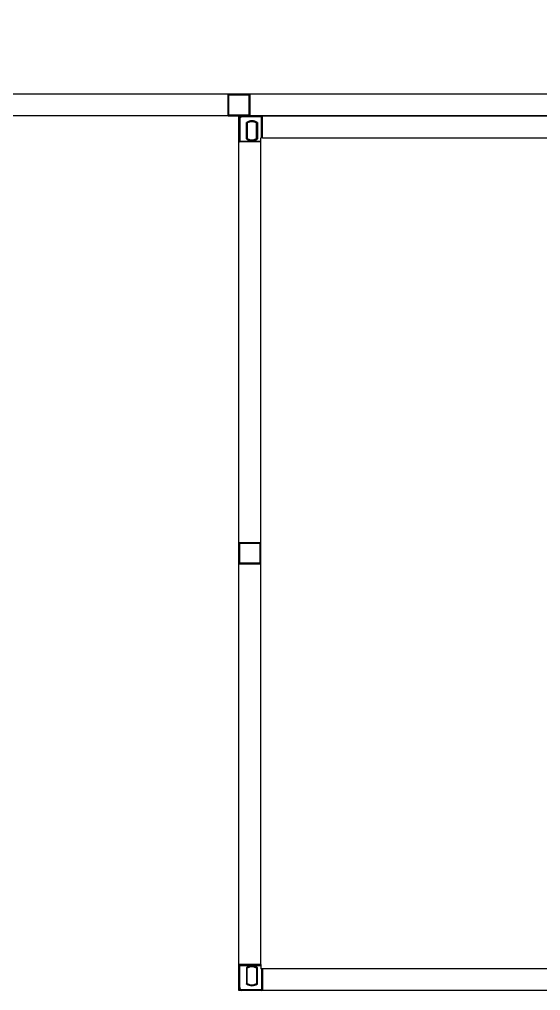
# Model space of a CAD drawing. Header units: millimetres. Extents: x 2448621 to 2484291, y -423869 to -398639.
# Drawn here: x 2481303.9 to 2481411.2, y -401585.4 to -401385.5 of the extents above; entities that cross this region are included whole.
import ezdxf

# ---------------------------------------------------------------- set-up
doc = ezdxf.new("R2010")
doc.units = ezdxf.units.MM
doc.header["$LTSCALE"] = 30

# ---------------------------------------------------------------- blocks, each defined once
blk = doc.blocks.new('KEY PLAN_NEW')
at = {"color": 253}
for p, q in [((-1287.42, -1488.94), (-1580.3, -1488.94)), ((-1465.36, -1491.94), (-1465.36, -1488.94)), ((-1462.36, -1488.94), (-1465.36, -1488.94)), ((-1465.24, -1489.06), (-1462.48, -1489.06)), ((-1465.24, -1489.06), (-1462.48, -1489.06)), ((-1465.24, -1491.82), (-1465.24, -1489.06)), ((-1462.48, -1489.06), (-1462.48, -1491.82)), ((-1462.36, -1488.94), (-1462.36, -1491.94)), ((-1465.36, -1491.94), (-1462.36, -1491.94)), ((-1462.48, -1491.82), (-1465.24, -1491.82)), ((-1460.62, -1494.94), (-1460.86, -1494.94)), ((-1460.86, -1495.5), (-1460.86, -1494.94)), ((-1460.62, -1494.94), (-1407.1, -1494.94)), ((-1460.86, -1608.38), (-1460.86, -1495.5)), ((-1463.86, -1550.44), (-1463.86, -1553.44)), ((-1463.86, -1550.44), (-1460.86, -1550.44)), ((-1463.74, -1553.32), (-1463.74, -1550.56)), ((-1463.74, -1550.56), (-1460.98, -1550.56)), ((-1460.98, -1550.56), (-1460.98, -1553.32)), ((-1460.98, -1550.56), (-1460.98, -1553.32)), ((-1460.86, -1553.44), (-1460.86, -1550.44)), ((-1460.86, -1553.44), (-1463.86, -1553.44)), ((-1460.98, -1553.32), (-1463.74, -1553.32)), ((-1460.86, -1608.38), (-1460.86, -1608.94)), ((-1460.62, -1608.94), (-1460.86, -1608.94)), ((-1407.1, -1608.94), (-1460.62, -1608.94))]:
    blk.add_line(p, q, dxfattribs=at)
at = {"color": 253, "linetype": 'Continuous'}
for p, q in [((-1463.74, -1492.35), (-1463.86, -1492.35)), ((-1463.74, -1492.06), (-1463.74, -1492.06)), ((-1463.74, -1492.06), (-1463.74, -1492.06)), ((-1463.74, -1492.35), (-1463.74, -1495.38)), ((-1463.45, -1492.06), (-1463.45, -1491.94)), ((-1460.74, -1492.06), (-1463.45, -1492.06)), ((-1460.74, -1491.94), (-1460.74, -1492.06)), ((-1460.62, -1492.06), (-1460.74, -1492.06)), ((-1460.74, -1494.94), (-1460.74, -1492.06)), ((-1460.62, -1494.94), (-1460.62, -1491.94)), ((-1462.84, -1495.1), (-1462.84, -1492.84)), ((-1462.72, -1492.91), (-1462.72, -1495.04)), ((-1461.45, -1495.04), (-1461.45, -1492.91)), ((-1461.33, -1492.84), (-1461.33, -1495.1)), ((-1463.74, -1495.38), (-1463.86, -1495.38)), ((-1460.86, -1495.5), (-1463.86, -1495.5)), ((-1463.74, -1495.5), (-1463.74, -1495.38)), ((-1463.74, -1495.38), (-1460.86, -1495.38)), ((-1460.86, -1608.38), (-1463.86, -1608.38)), ((-1463.74, -1608.5), (-1463.86, -1608.5)), ((-1463.74, -1608.38), (-1463.74, -1608.5)), ((-1463.74, -1608.5), (-1460.86, -1608.5)), ((-1463.74, -1611.53), (-1463.74, -1608.5)), ((-1462.84, -1608.78), (-1462.84, -1611.04)), ((-1462.72, -1610.98), (-1462.72, -1608.85)), ((-1461.45, -1608.85), (-1461.45, -1610.98)), ((-1461.33, -1611.04), (-1461.33, -1608.78)), ((-1460.74, -1608.94), (-1460.74, -1611.82)), ((-1460.62, -1608.94), (-1460.62, -1611.94)), ((-1463.74, -1611.53), (-1463.86, -1611.53)), ((-1463.74, -1611.82), (-1463.74, -1611.82)), ((-1463.74, -1611.82), (-1463.74, -1611.82)), ((-1463.45, -1611.82), (-1463.45, -1611.94)), ((-1460.74, -1611.82), (-1463.45, -1611.82)), ((-1460.74, -1611.94), (-1460.74, -1611.82)), ((-1460.62, -1611.82), (-1460.74, -1611.82))]:
    blk.add_line(p, q, dxfattribs=at)
at = {"color": 253}
for points in [[(-1583.86, -1491.94), (-1583.86, -1431.94), (-1283.86, -1431.94), (-1283.86, -1491.94)], [(-1463.86, -1491.94), (-1403.86, -1491.94), (-1403.86, -1611.94), (-1463.86, -1611.94)]]:
    blk.add_lwpolyline(points, close=True, dxfattribs=at)
at = {"color": 253, "linetype": 'Continuous'}
for centre, radius, start, end in [((-1463.45, -1492.35), 0.41, 90, 180), ((-1463.45, -1492.35), 0.29, 90, 180), ((-1460.74, -1492.06), 0.12, 0, 90), ((-1462.08, -1493.97), 1.36, 56.2792, 123.7208), ((-1462.08, -1493.97), 1.24, 59.1964, 120.8036), ((-1462.08, -1493.97), 1.24, 239.1964, 300.8036), ((-1463.74, -1495.38), 0.12, 180, 270), ((-1462.08, -1493.97), 1.36, 236.2792, 303.7208), ((-1463.74, -1608.5), 0.12, 90, 180), ((-1462.08, -1609.91), 1.36, 56.2792, 123.7208), ((-1462.08, -1609.91), 1.24, 59.1964, 120.8036), ((-1463.45, -1611.53), 0.41, 180, 270), ((-1463.45, -1611.53), 0.29, 180, 270), ((-1462.08, -1609.91), 1.36, 236.2792, 303.7208), ((-1462.08, -1609.91), 1.24, 239.1964, 300.8036), ((-1460.74, -1611.82), 0.12, 270, 0)]:
    blk.add_arc(centre, radius, start, end, dxfattribs=at)
for points, knots in [([(-1462.84, -1492.84), (-1462.84, -1492.84, 46), (-1462.84, -1492.84, 46), (-1462.83, -1492.84, 46), (-1462.83, -1492.84, 46), (-1462.83, -1492.84, 46), (-1462.83, -1492.85, 46), (-1462.83, -1492.85, 46), (-1462.82, -1492.85, 46), (-1462.82, -1492.85, 46), (-1462.81, -1492.86, 46), (-1462.81, -1492.86, 46), (-1462.8, -1492.86, 46), (-1462.8, -1492.86, 46), (-1462.8, -1492.86, 46), (-1462.8, -1492.86, 46), (-1462.79, -1492.87, 46), (-1462.79, -1492.87, 46), (-1462.79, -1492.87, 46), (-1462.79, -1492.87, 46), (-1462.78, -1492.87, 46), (-1462.78, -1492.88, 46), (-1462.77, -1492.88, 46), (-1462.77, -1492.88, 46), (-1462.76, -1492.88, 46), (-1462.76, -1492.88, 46), (-1462.76, -1492.88, 46), (-1462.76, -1492.88, 46), (-1462.76, -1492.89, 46), (-1462.76, -1492.89, 46), (-1462.75, -1492.89, 46), (-1462.75, -1492.89, 46), (-1462.74, -1492.89, 46), (-1462.74, -1492.89, 46), (-1462.74, -1492.9, 46), (-1462.74, -1492.9, 46), (-1462.74, -1492.9, 46), (-1462.74, -1492.9, 46), (-1462.73, -1492.9, 46), (-1462.73, -1492.9, 46), (-1462.73, -1492.9, 46), (-1462.73, -1492.9, 46), (-1462.73, -1492.9, 46), (-1462.72, -1492.9, 46), (-1462.72, -1492.91, 46), (-1462.72, -1492.91, 46), (-1462.72, -1492.91, 46), (-1462.72, -1492.91, 46), (-1462.72, -1492.91, 46), (-1462.72, -1492.91, 46), (-1462.72, -1492.91, 46), (-1462.72, -1492.91, 46), (-1462.72, -1492.91, 46), (-1462.72, -1492.91, 46)], [0, 0, 0, 0, 0.00782, 0.00782, 0.015639, 0.031279, 0.031279, 0.062557, 0.062557, 0.125114, 0.125114, 0.187671, 0.187671, 0.21895, 0.21895, 0.234589, 0.234589, 0.250228, 0.250228, 0.312785, 0.312785, 0.375342, 0.375342, 0.437899, 0.437899, 0.453538, 0.453538, 0.469178, 0.469178, 0.500456, 0.500456, 0.563013, 0.563013, 0.62557, 0.62557, 0.641209, 0.641209, 0.656849, 0.656849, 0.688127, 0.688127, 0.750684, 0.750684, 0.813241, 0.813241, 0.828881, 0.828881, 0.84452, 0.84452, 0.875798, 0.875798, 0.938355, 1, 1, 1, 1]), ([(-1461.45, -1492.91), (-1461.45, -1492.91, 46), (-1461.45, -1492.91, 46), (-1461.45, -1492.91, 46), (-1461.44, -1492.91, 46), (-1461.44, -1492.91, 46), (-1461.44, -1492.91, 46), (-1461.44, -1492.91, 46), (-1461.44, -1492.91, 46), (-1461.44, -1492.91, 46), (-1461.44, -1492.9, 46), (-1461.44, -1492.9, 46), (-1461.43, -1492.9, 46), (-1461.43, -1492.9, 46), (-1461.43, -1492.9, 46), (-1461.43, -1492.9, 46), (-1461.43, -1492.9, 46), (-1461.43, -1492.9, 46), (-1461.43, -1492.9, 46), (-1461.43, -1492.9, 46), (-1461.42, -1492.89, 46), (-1461.42, -1492.89, 46), (-1461.41, -1492.89, 46), (-1461.41, -1492.89, 46), (-1461.41, -1492.89, 46), (-1461.41, -1492.89, 46), (-1461.4, -1492.88, 46), (-1461.4, -1492.88, 46), (-1461.4, -1492.88, 46), (-1461.4, -1492.88, 46), (-1461.4, -1492.88, 46), (-1461.39, -1492.88, 46), (-1461.39, -1492.88, 46), (-1461.38, -1492.87, 46), (-1461.38, -1492.87, 46), (-1461.37, -1492.87, 46), (-1461.37, -1492.87, 46), (-1461.37, -1492.87, 46), (-1461.37, -1492.86, 46), (-1461.37, -1492.86, 46), (-1461.36, -1492.86, 46), (-1461.36, -1492.86, 46), (-1461.36, -1492.86, 46), (-1461.35, -1492.86, 46), (-1461.35, -1492.85, 46), (-1461.34, -1492.85, 46), (-1461.34, -1492.85, 46), (-1461.33, -1492.85, 46), (-1461.33, -1492.84, 46), (-1461.33, -1492.84, 46), (-1461.33, -1492.84, 46), (-1461.33, -1492.84, 46), (-1461.33, -1492.84, 46), (-1461.33, -1492.84, 46)], [0, 0, 0, 0, 0.06206, 0.12459, 0.12459, 0.155854, 0.155854, 0.171487, 0.171487, 0.187119, 0.187119, 0.249648, 0.249648, 0.312178, 0.312178, 0.343442, 0.343442, 0.359075, 0.359075, 0.374707, 0.374707, 0.437236, 0.437236, 0.499766, 0.499766, 0.53103, 0.53103, 0.546663, 0.546663, 0.562295, 0.562295, 0.624824, 0.624824, 0.687353, 0.687353, 0.749883, 0.749883, 0.765515, 0.765515, 0.781147, 0.781147, 0.812412, 0.812412, 0.874941, 0.874941, 0.937471, 0.937471, 0.968735, 0.968735, 0.984368, 0.992184, 0.992184, 1, 1, 1, 1]), ([(-1462.84, -1495.1), (-1462.84, -1495.1, 46), (-1462.84, -1495.1, 46), (-1462.83, -1495.1, 46), (-1462.83, -1495.1, 46), (-1462.83, -1495.1, 46), (-1462.83, -1495.1, 46), (-1462.83, -1495.1, 46), (-1462.82, -1495.1, 46), (-1462.82, -1495.09, 46), (-1462.81, -1495.09, 46), (-1462.81, -1495.09, 46), (-1462.8, -1495.09, 46), (-1462.8, -1495.09, 46), (-1462.8, -1495.08, 46), (-1462.8, -1495.08, 46), (-1462.79, -1495.08, 46), (-1462.79, -1495.08, 46), (-1462.79, -1495.08, 46), (-1462.79, -1495.08, 46), (-1462.78, -1495.07, 46), (-1462.78, -1495.07, 46), (-1462.77, -1495.07, 46), (-1462.77, -1495.07, 46), (-1462.76, -1495.06, 46), (-1462.76, -1495.06, 46), (-1462.76, -1495.06, 46), (-1462.76, -1495.06, 46), (-1462.76, -1495.06, 46), (-1462.76, -1495.06, 46), (-1462.75, -1495.06, 46), (-1462.75, -1495.06, 46), (-1462.74, -1495.05, 46), (-1462.74, -1495.05, 46), (-1462.74, -1495.05, 46), (-1462.74, -1495.05, 46), (-1462.74, -1495.05, 46), (-1462.74, -1495.05, 46), (-1462.73, -1495.05, 46), (-1462.73, -1495.05, 46), (-1462.73, -1495.05, 46), (-1462.73, -1495.05, 46), (-1462.73, -1495.04, 46), (-1462.72, -1495.04, 46), (-1462.72, -1495.04, 46), (-1462.72, -1495.04, 46), (-1462.72, -1495.04, 46), (-1462.72, -1495.04, 46), (-1462.72, -1495.04, 46), (-1462.72, -1495.04, 46), (-1462.72, -1495.04, 46), (-1462.72, -1495.04, 46), (-1462.72, -1495.04, 46), (-1462.72, -1495.04, 46)], [0, 0, 0, 0, 0.00782, 0.00782, 0.015639, 0.031279, 0.031279, 0.062557, 0.062557, 0.125114, 0.125114, 0.187671, 0.187671, 0.21895, 0.21895, 0.234589, 0.234589, 0.250228, 0.250228, 0.312785, 0.312785, 0.375342, 0.375342, 0.437899, 0.437899, 0.453538, 0.453538, 0.469178, 0.469178, 0.500456, 0.500456, 0.563013, 0.563013, 0.62557, 0.62557, 0.641209, 0.641209, 0.656849, 0.656849, 0.688127, 0.688127, 0.750684, 0.750684, 0.813241, 0.813241, 0.828881, 0.828881, 0.84452, 0.84452, 0.875798, 0.875798, 0.938355, 1, 1, 1, 1]), ([(-1461.45, -1495.04), (-1461.45, -1495.04, 46), (-1461.45, -1495.04, 46), (-1461.45, -1495.04, 46), (-1461.44, -1495.04, 46), (-1461.44, -1495.04, 46), (-1461.44, -1495.04, 46), (-1461.44, -1495.04, 46), (-1461.44, -1495.04, 46), (-1461.44, -1495.04, 46), (-1461.44, -1495.04, 46), (-1461.44, -1495.04, 46), (-1461.43, -1495.05, 46), (-1461.43, -1495.05, 46), (-1461.43, -1495.05, 46), (-1461.43, -1495.05, 46), (-1461.43, -1495.05, 46), (-1461.43, -1495.05, 46), (-1461.43, -1495.05, 46), (-1461.43, -1495.05, 46), (-1461.42, -1495.05, 46), (-1461.42, -1495.05, 46), (-1461.41, -1495.06, 46), (-1461.41, -1495.06, 46), (-1461.41, -1495.06, 46), (-1461.41, -1495.06, 46), (-1461.4, -1495.06, 46), (-1461.4, -1495.06, 46), (-1461.4, -1495.06, 46), (-1461.4, -1495.06, 46), (-1461.4, -1495.07, 46), (-1461.39, -1495.07, 46), (-1461.39, -1495.07, 46), (-1461.38, -1495.07, 46), (-1461.38, -1495.08, 46), (-1461.37, -1495.08, 46), (-1461.37, -1495.08, 46), (-1461.37, -1495.08, 46), (-1461.37, -1495.08, 46), (-1461.37, -1495.08, 46), (-1461.36, -1495.09, 46), (-1461.36, -1495.09, 46), (-1461.36, -1495.09, 46), (-1461.35, -1495.09, 46), (-1461.35, -1495.09, 46), (-1461.34, -1495.1, 46), (-1461.34, -1495.1, 46), (-1461.33, -1495.1, 46), (-1461.33, -1495.1, 46), (-1461.33, -1495.1, 46), (-1461.33, -1495.1, 46), (-1461.33, -1495.1, 46), (-1461.33, -1495.1, 46), (-1461.33, -1495.1, 46)], [0, 0, 0, 0, 0.06206, 0.12459, 0.12459, 0.155854, 0.155854, 0.171487, 0.171487, 0.187119, 0.187119, 0.249648, 0.249648, 0.312178, 0.312178, 0.343442, 0.343442, 0.359075, 0.359075, 0.374707, 0.374707, 0.437236, 0.437236, 0.499766, 0.499766, 0.53103, 0.53103, 0.546663, 0.546663, 0.562295, 0.562295, 0.624824, 0.624824, 0.687353, 0.687353, 0.749883, 0.749883, 0.765515, 0.765515, 0.781147, 0.781147, 0.812412, 0.812412, 0.874941, 0.874941, 0.937471, 0.937471, 0.968735, 0.968735, 0.984368, 0.992184, 0.992184, 1, 1, 1, 1]), ([(-1462.84, -1608.78), (-1462.84, -1608.78, 46), (-1462.84, -1608.78, 46), (-1462.83, -1608.78, 46), (-1462.83, -1608.78, 46), (-1462.83, -1608.78, 46), (-1462.83, -1608.79, 46), (-1462.83, -1608.79, 46), (-1462.82, -1608.79, 46), (-1462.82, -1608.79, 46), (-1462.81, -1608.8, 46), (-1462.81, -1608.8, 46), (-1462.8, -1608.8, 46), (-1462.8, -1608.8, 46), (-1462.8, -1608.8, 46), (-1462.8, -1608.8, 46), (-1462.79, -1608.81, 46), (-1462.79, -1608.81, 46), (-1462.79, -1608.81, 46), (-1462.79, -1608.81, 46), (-1462.78, -1608.81, 46), (-1462.78, -1608.82, 46), (-1462.77, -1608.82, 46), (-1462.77, -1608.82, 46), (-1462.76, -1608.82, 46), (-1462.76, -1608.82, 46), (-1462.76, -1608.82, 46), (-1462.76, -1608.82, 46), (-1462.76, -1608.83, 46), (-1462.76, -1608.83, 46), (-1462.75, -1608.83, 46), (-1462.75, -1608.83, 46), (-1462.74, -1608.83, 46), (-1462.74, -1608.83, 46), (-1462.74, -1608.84, 46), (-1462.74, -1608.84, 46), (-1462.74, -1608.84, 46), (-1462.74, -1608.84, 46), (-1462.73, -1608.84, 46), (-1462.73, -1608.84, 46), (-1462.73, -1608.84, 46), (-1462.73, -1608.84, 46), (-1462.73, -1608.84, 46), (-1462.72, -1608.84, 46), (-1462.72, -1608.85, 46), (-1462.72, -1608.85, 46), (-1462.72, -1608.85, 46), (-1462.72, -1608.85, 46), (-1462.72, -1608.85, 46), (-1462.72, -1608.85, 46), (-1462.72, -1608.85, 46), (-1462.72, -1608.85, 46), (-1462.72, -1608.85, 46), (-1462.72, -1608.85, 46)], [0, 0, 0, 0, 0.00782, 0.00782, 0.015639, 0.031279, 0.031279, 0.062557, 0.062557, 0.125114, 0.125114, 0.187671, 0.187671, 0.21895, 0.21895, 0.234589, 0.234589, 0.250228, 0.250228, 0.312785, 0.312785, 0.375342, 0.375342, 0.437899, 0.437899, 0.453538, 0.453538, 0.469178, 0.469178, 0.500456, 0.500456, 0.563013, 0.563013, 0.62557, 0.62557, 0.641209, 0.641209, 0.656849, 0.656849, 0.688127, 0.688127, 0.750684, 0.750684, 0.813241, 0.813241, 0.828881, 0.828881, 0.84452, 0.84452, 0.875798, 0.875798, 0.938355, 1, 1, 1, 1]), ([(-1461.45, -1608.85), (-1461.45, -1608.85, 46), (-1461.45, -1608.85, 46), (-1461.45, -1608.85, 46), (-1461.44, -1608.85, 46), (-1461.44, -1608.85, 46), (-1461.44, -1608.85, 46), (-1461.44, -1608.85, 46), (-1461.44, -1608.85, 46), (-1461.44, -1608.85, 46), (-1461.44, -1608.84, 46), (-1461.44, -1608.84, 46), (-1461.43, -1608.84, 46), (-1461.43, -1608.84, 46), (-1461.43, -1608.84, 46), (-1461.43, -1608.84, 46), (-1461.43, -1608.84, 46), (-1461.43, -1608.84, 46), (-1461.43, -1608.84, 46), (-1461.43, -1608.84, 46), (-1461.42, -1608.83, 46), (-1461.42, -1608.83, 46), (-1461.41, -1608.83, 46), (-1461.41, -1608.83, 46), (-1461.41, -1608.83, 46), (-1461.41, -1608.83, 46), (-1461.4, -1608.82, 46), (-1461.4, -1608.82, 46), (-1461.4, -1608.82, 46), (-1461.4, -1608.82, 46), (-1461.4, -1608.82, 46), (-1461.39, -1608.82, 46), (-1461.39, -1608.82, 46), (-1461.38, -1608.81, 46), (-1461.38, -1608.81, 46), (-1461.37, -1608.81, 46), (-1461.37, -1608.81, 46), (-1461.37, -1608.81, 46), (-1461.37, -1608.8, 46), (-1461.37, -1608.8, 46), (-1461.36, -1608.8, 46), (-1461.36, -1608.8, 46), (-1461.36, -1608.8, 46), (-1461.35, -1608.8, 46), (-1461.35, -1608.79, 46), (-1461.34, -1608.79, 46), (-1461.34, -1608.79, 46), (-1461.33, -1608.79, 46), (-1461.33, -1608.78, 46), (-1461.33, -1608.78, 46), (-1461.33, -1608.78, 46), (-1461.33, -1608.78, 46), (-1461.33, -1608.78, 46), (-1461.33, -1608.78, 46)], [0, 0, 0, 0, 0.06206, 0.12459, 0.12459, 0.155854, 0.155854, 0.171487, 0.171487, 0.187119, 0.187119, 0.249648, 0.249648, 0.312178, 0.312178, 0.343442, 0.343442, 0.359075, 0.359075, 0.374707, 0.374707, 0.437236, 0.437236, 0.499766, 0.499766, 0.53103, 0.53103, 0.546663, 0.546663, 0.562295, 0.562295, 0.624824, 0.624824, 0.687353, 0.687353, 0.749883, 0.749883, 0.765515, 0.765515, 0.781147, 0.781147, 0.812412, 0.812412, 0.874941, 0.874941, 0.937471, 0.937471, 0.968735, 0.968735, 0.984368, 0.992184, 0.992184, 1, 1, 1, 1]), ([(-1462.84, -1611.04), (-1462.84, -1611.04, 46), (-1462.84, -1611.04, 46), (-1462.83, -1611.04, 46), (-1462.83, -1611.04, 46), (-1462.83, -1611.04, 46), (-1462.83, -1611.04, 46), (-1462.83, -1611.04, 46), (-1462.82, -1611.04, 46), (-1462.82, -1611.03, 46), (-1462.81, -1611.03, 46), (-1462.81, -1611.03, 46), (-1462.8, -1611.03, 46), (-1462.8, -1611.03, 46), (-1462.8, -1611.02, 46), (-1462.8, -1611.02, 46), (-1462.79, -1611.02, 46), (-1462.79, -1611.02, 46), (-1462.79, -1611.02, 46), (-1462.79, -1611.02, 46), (-1462.78, -1611.01, 46), (-1462.78, -1611.01, 46), (-1462.77, -1611.01, 46), (-1462.77, -1611.01, 46), (-1462.76, -1611, 46), (-1462.76, -1611, 46), (-1462.76, -1611, 46), (-1462.76, -1611, 46), (-1462.76, -1611, 46), (-1462.76, -1611, 46), (-1462.75, -1611, 46), (-1462.75, -1611, 46), (-1462.74, -1610.99, 46), (-1462.74, -1610.99, 46), (-1462.74, -1610.99, 46), (-1462.74, -1610.99, 46), (-1462.74, -1610.99, 46), (-1462.74, -1610.99, 46), (-1462.73, -1610.99, 46), (-1462.73, -1610.99, 46), (-1462.73, -1610.99, 46), (-1462.73, -1610.99, 46), (-1462.73, -1610.98, 46), (-1462.72, -1610.98, 46), (-1462.72, -1610.98, 46), (-1462.72, -1610.98, 46), (-1462.72, -1610.98, 46), (-1462.72, -1610.98, 46), (-1462.72, -1610.98, 46), (-1462.72, -1610.98, 46), (-1462.72, -1610.98, 46), (-1462.72, -1610.98, 46), (-1462.72, -1610.98, 46), (-1462.72, -1610.98, 46)], [0, 0, 0, 0, 0.00782, 0.00782, 0.015639, 0.031279, 0.031279, 0.062557, 0.062557, 0.125114, 0.125114, 0.187671, 0.187671, 0.21895, 0.21895, 0.234589, 0.234589, 0.250228, 0.250228, 0.312785, 0.312785, 0.375342, 0.375342, 0.437899, 0.437899, 0.453538, 0.453538, 0.469178, 0.469178, 0.500456, 0.500456, 0.563013, 0.563013, 0.62557, 0.62557, 0.641209, 0.641209, 0.656849, 0.656849, 0.688127, 0.688127, 0.750684, 0.750684, 0.813241, 0.813241, 0.828881, 0.828881, 0.84452, 0.84452, 0.875798, 0.875798, 0.938355, 1, 1, 1, 1]), ([(-1461.45, -1610.98), (-1461.45, -1610.98, 46), (-1461.45, -1610.98, 46), (-1461.45, -1610.98, 46), (-1461.44, -1610.98, 46), (-1461.44, -1610.98, 46), (-1461.44, -1610.98, 46), (-1461.44, -1610.98, 46), (-1461.44, -1610.98, 46), (-1461.44, -1610.98, 46), (-1461.44, -1610.98, 46), (-1461.44, -1610.98, 46), (-1461.43, -1610.99, 46), (-1461.43, -1610.99, 46), (-1461.43, -1610.99, 46), (-1461.43, -1610.99, 46), (-1461.43, -1610.99, 46), (-1461.43, -1610.99, 46), (-1461.43, -1610.99, 46), (-1461.43, -1610.99, 46), (-1461.42, -1610.99, 46), (-1461.42, -1610.99, 46), (-1461.41, -1611, 46), (-1461.41, -1611, 46), (-1461.41, -1611, 46), (-1461.41, -1611, 46), (-1461.4, -1611, 46), (-1461.4, -1611, 46), (-1461.4, -1611, 46), (-1461.4, -1611, 46), (-1461.4, -1611.01, 46), (-1461.39, -1611.01, 46), (-1461.39, -1611.01, 46), (-1461.38, -1611.01, 46), (-1461.38, -1611.02, 46), (-1461.37, -1611.02, 46), (-1461.37, -1611.02, 46), (-1461.37, -1611.02, 46), (-1461.37, -1611.02, 46), (-1461.37, -1611.02, 46), (-1461.36, -1611.03, 46), (-1461.36, -1611.03, 46), (-1461.36, -1611.03, 46), (-1461.35, -1611.03, 46), (-1461.35, -1611.03, 46), (-1461.34, -1611.04, 46), (-1461.34, -1611.04, 46), (-1461.33, -1611.04, 46), (-1461.33, -1611.04, 46), (-1461.33, -1611.04, 46), (-1461.33, -1611.04, 46), (-1461.33, -1611.04, 46), (-1461.33, -1611.04, 46), (-1461.33, -1611.04, 46)], [0, 0, 0, 0, 0.06206, 0.12459, 0.12459, 0.155854, 0.155854, 0.171487, 0.171487, 0.187119, 0.187119, 0.249648, 0.249648, 0.312178, 0.312178, 0.343442, 0.343442, 0.359075, 0.359075, 0.374707, 0.374707, 0.437236, 0.437236, 0.499766, 0.499766, 0.53103, 0.53103, 0.546663, 0.546663, 0.562295, 0.562295, 0.624824, 0.624824, 0.687353, 0.687353, 0.749883, 0.749883, 0.765515, 0.765515, 0.781147, 0.781147, 0.812412, 0.812412, 0.874941, 0.874941, 0.937471, 0.937471, 0.968735, 0.968735, 0.984368, 0.992184, 0.992184, 1, 1, 1, 1])]:
    blk.add_open_spline(points, degree=3, knots=knots, dxfattribs=at)

msp = doc.modelspace()

# ---------------------------------------------------------------- block references
at = {"xscale": 1.5, "yscale": 1.5, "zscale": 1.5}
msp.add_blockref('KEY PLAN_NEW', (2483544.88, -399167.45), dxfattribs=at)

doc.saveas('drawing.dxf')
